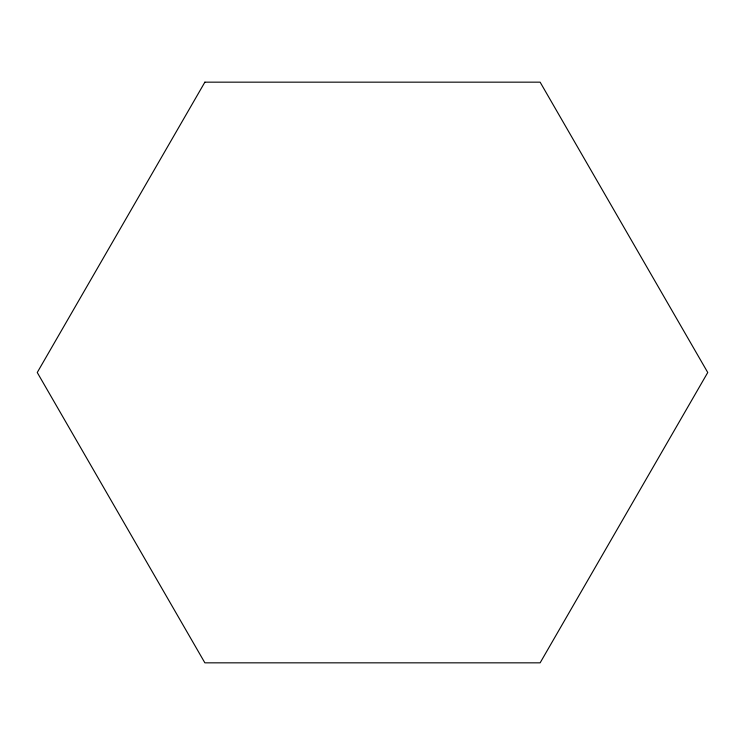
<?xml version="1.0" encoding="UTF-8"?>
<svg xmlns="http://www.w3.org/2000/svg" width="745" height="745" viewBox="0 0 745 745"><rect width="100%" height="100%" fill="white"/><g stroke="black" fill="none" stroke-linecap="round" stroke-linejoin="round"><path stroke-width="1.12" d="M204.875 82.164L37.25 372.5L204.875 662.836L540.125 662.836L707.75 372.5L540.125 82.164L204.875 82.164"/></g></svg>
